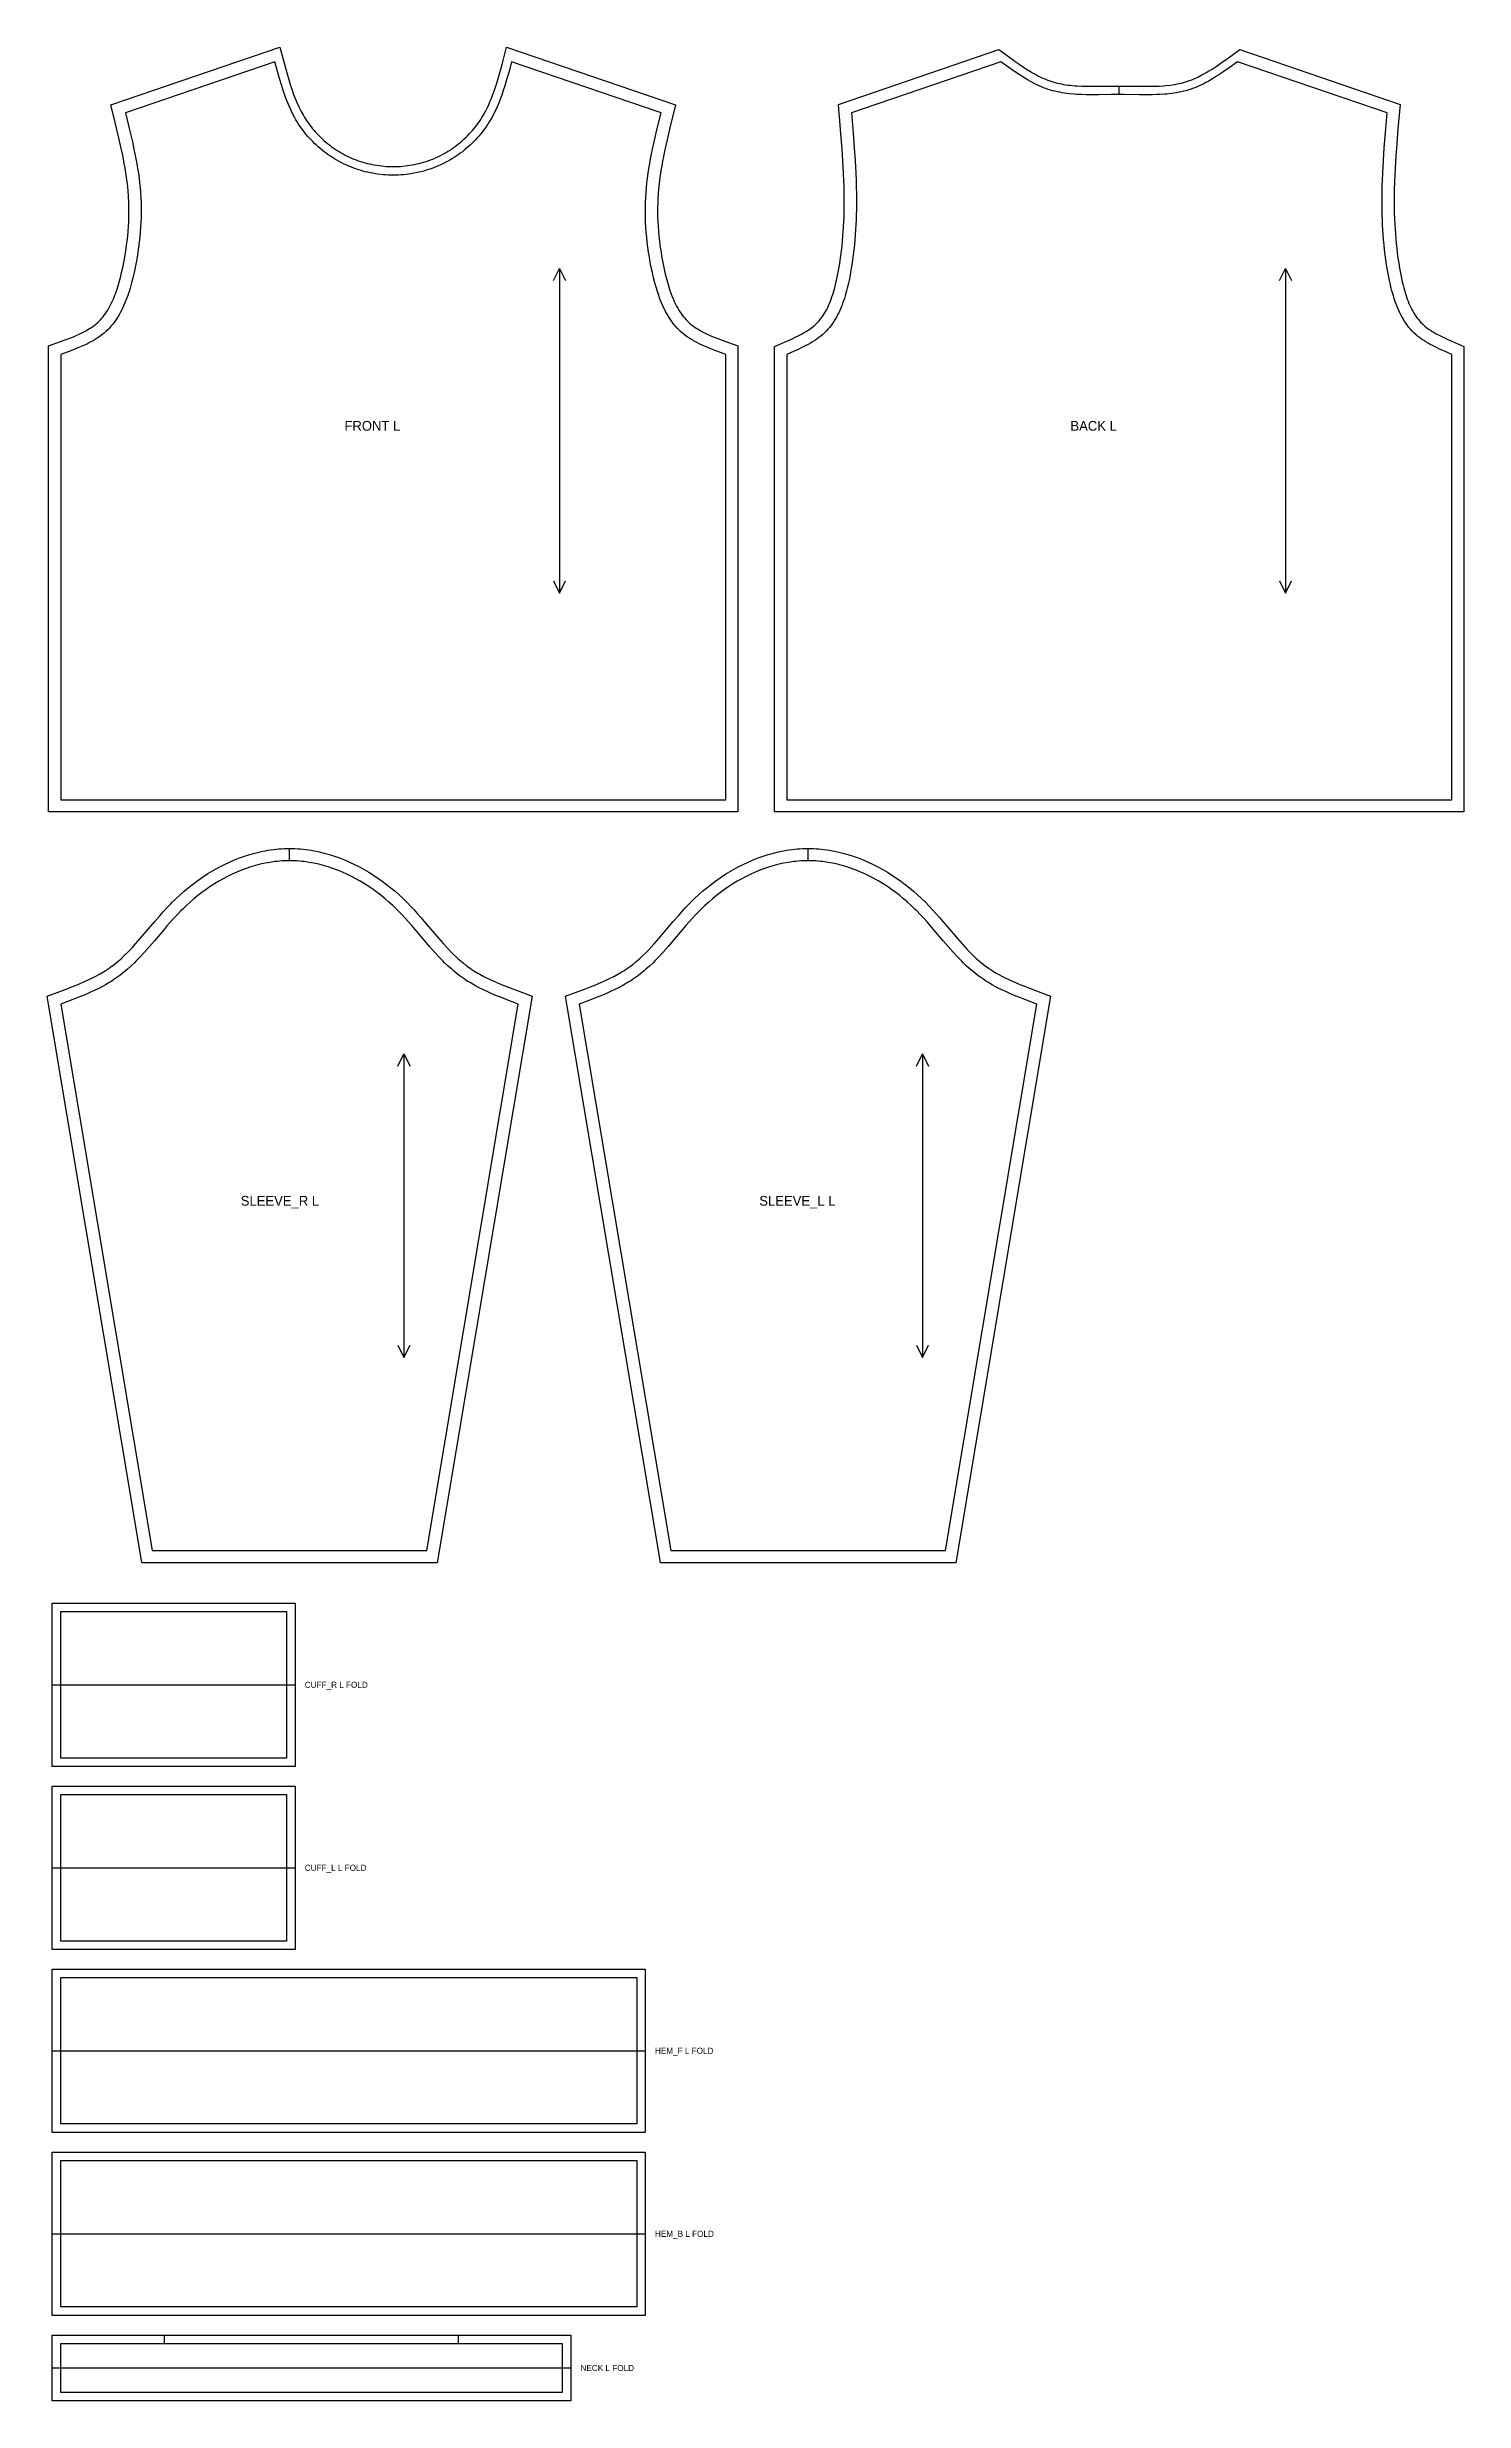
# Model space of a CAD drawing. Extents: x 24 to 1185, y 28 to 1957.
import ezdxf

# ---------------------------------------------------------------- set-up
doc = ezdxf.new("R2010")
doc.units = 0
for name, color, linetype in [('CUT', 7, 'CONTINUOUS'), ('FOLD', 6, 'CONTINUOUS'), ('GRAIN', 3, 'CONTINUOUS'), ('NOTCH', 1, 'CONTINUOUS'), ('SEW', 5, 'CONTINUOUS'), ('TEXT', 2, 'CONTINUOUS')]:
    doc.layers.add(name, color=color, linetype=linetype)

msp = doc.modelspace()

# ---------------------------------------------------------------- linework, layer by layer
at = {"layer": 'CUT'}
for points in [[(78.292, 1901.101), (76.096, 1909.99), (214.57, 1957.467), (219.383, 1939.372), (221.015, 1933.522), (222.145, 1929.678), (223.323, 1925.886), (224.56, 1922.153), (225.867, 1918.485), (227.255, 1914.888), (228.734, 1911.368), (230.315, 1907.931), (232.008, 1904.581), (233.824, 1901.322), (234.781, 1899.729), (235.773, 1898.159), (236.815, 1896.592), (237.897, 1895.047), (239.017, 1893.522), (240.176, 1892.02), (241.372, 1890.54), (242.605, 1889.084), (243.872, 1887.653), (245.174, 1886.248), (246.51, 1884.87), (247.877, 1883.52), (249.276, 1882.199), (250.705, 1880.908), (252.164, 1879.648), (253.65, 1878.419), (255.164, 1877.224), (256.703, 1876.062), (258.268, 1874.935), (259.857, 1873.843), (261.468, 1872.788), (263.101, 1871.77), (264.755, 1870.791), (266.429, 1869.85), (268.121, 1868.95), (269.83, 1868.091), (271.593, 1867.256), (273.373, 1866.464), (275.171, 1865.714), (276.985, 1865.007), (278.815, 1864.342), (280.661, 1863.719), (282.52, 1863.14), (284.391, 1862.602), (286.275, 1862.108), (288.17, 1861.656), (290.075, 1861.247), (291.988, 1860.88), (293.91, 1860.557), (295.838, 1860.277), (297.773, 1860.04), (299.712, 1859.845), (301.656, 1859.694), (303.602, 1859.586), (305.551, 1859.522), (307.5, 1859.5), (309.449, 1859.522), (311.398, 1859.586), (313.344, 1859.694), (315.288, 1859.845), (317.227, 1860.04), (319.162, 1860.277), (321.09, 1860.557), (323.012, 1860.88), (324.925, 1861.247), (326.83, 1861.656), (328.725, 1862.108), (330.609, 1862.602), (332.48, 1863.14), (334.339, 1863.719), (336.185, 1864.342), (338.015, 1865.007), (339.829, 1865.714), (341.627, 1866.464), (343.407, 1867.256), (345.17, 1868.091), (346.879, 1868.95), (348.571, 1869.85), (350.245, 1870.791), (351.899, 1871.77), (353.532, 1872.788), (355.143, 1873.843), (356.732, 1874.935), (358.297, 1876.062), (359.836, 1877.224), (361.35, 1878.419), (362.836, 1879.648), (364.295, 1880.908), (365.724, 1882.199), (367.123, 1883.52), (368.49, 1884.87), (369.826, 1886.248), (371.128, 1887.653), (372.395, 1889.084), (373.628, 1890.54), (374.824, 1892.02), (375.983, 1893.522), (377.103, 1895.047), (378.185, 1896.592), (379.227, 1898.159), (380.219, 1899.729), (381.176, 1901.322), (382.992, 1904.581), (383.853, 1906.245), (385.489, 1909.639), (387.017, 1913.118), (387.745, 1914.888), (389.133, 1918.485), (390.44, 1922.153), (392.273, 1927.775), (393.426, 1931.594), (395.079, 1937.412), (396.678, 1943.318), (400.43, 1957.467), (538.904, 1909.99), (534.287, 1891.249), (531.962, 1881.47), (530.645, 1875.637), (529.811, 1871.763), (529.016, 1867.901), (528.266, 1864.05), (527.564, 1860.212), (526.917, 1856.385), (526.328, 1852.57), (525.803, 1848.768), (525.344, 1844.977), (524.957, 1841.199), (524.641, 1837.371), (524.402, 1833.541), (524.238, 1829.706), (524.149, 1825.864), (524.136, 1822.015), (524.196, 1818.156), (524.331, 1814.287), (524.539, 1810.405), (524.82, 1806.511), (525.173, 1802.601), (525.599, 1798.676), (526.097, 1794.733), (526.667, 1790.772), (527.654, 1784.793), (528.401, 1780.78), (529.221, 1776.735), (530.113, 1772.691), (531.083, 1768.686), (532.138, 1764.741), (532.7, 1762.797), (533.897, 1758.979), (534.534, 1757.11), (535.887, 1753.463), (536.605, 1751.691), (537.351, 1749.957), (538.125, 1748.261), (538.928, 1746.608), (539.76, 1744.999), (540.622, 1743.435), (541.514, 1741.92), (542.435, 1740.455), (543.386, 1739.04), (544.368, 1737.679), (545.38, 1736.371), (546.423, 1735.118), (547.497, 1733.921), (548.604, 1732.779), (549.745, 1731.693), (550.944, 1730.641), (552.201, 1729.624), (553.518, 1728.637), (554.896, 1727.678), (556.332, 1726.745), (557.826, 1725.838), (559.375, 1724.955), (560.978, 1724.095), (562.632, 1723.256), (564.335, 1722.437), (567.876, 1720.852), (569.708, 1720.082), (573.48, 1718.576), (579.366, 1716.37), (590, 1712.513), (590, 1330.5), (25, 1330.5), (25, 1712.513), (35.634, 1716.37), (41.52, 1718.576), (45.292, 1720.082), (47.124, 1720.852), (50.665, 1722.437), (54.022, 1724.095), (55.625, 1724.955), (57.174, 1725.838), (58.668, 1726.745), (60.104, 1727.678), (61.482, 1728.637), (62.799, 1729.624), (64.056, 1730.641), (65.255, 1731.693), (66.396, 1732.779), (67.503, 1733.921), (68.577, 1735.118), (69.62, 1736.371), (70.632, 1737.679), (71.614, 1739.04), (72.565, 1740.455), (73.486, 1741.92), (74.378, 1743.435), (75.24, 1744.999), (76.072, 1746.608), (76.875, 1748.261), (77.649, 1749.957), (78.395, 1751.691), (79.113, 1753.463), (79.803, 1755.27), (81.103, 1758.979), (81.714, 1760.876), (82.862, 1764.741), (83.917, 1768.686), (84.887, 1772.691), (85.779, 1776.735), (86.599, 1780.78), (87.693, 1786.791), (88.333, 1790.772), (88.903, 1794.733), (89.401, 1798.676), (89.827, 1802.601), (90.18, 1806.511), (90.461, 1810.405), (90.669, 1814.287), (90.804, 1818.156), (90.864, 1822.015), (90.851, 1825.864), (90.762, 1829.706), (90.488, 1835.456), (90.21, 1839.285), (89.858, 1843.086), (89.435, 1846.871), (88.943, 1850.667), (88.385, 1854.476), (87.766, 1858.297), (87.091, 1862.129), (86.365, 1865.974), (85.592, 1869.83), (84.355, 1875.637), (82.125, 1885.373), (78.78, 1899.125)], [(673.036, 1902.652), (672.374, 1910.428), (803.692, 1955.452), (814.691, 1947.499), (818.057, 1945.109), (821.41, 1942.789), (824.753, 1940.557), (826.422, 1939.481), (829.758, 1937.418), (831.426, 1936.436), (834.763, 1934.582), (836.432, 1933.715), (838.104, 1932.89), (839.777, 1932.109), (841.452, 1931.375), (843.131, 1930.688), (844.813, 1930.051), (846.502, 1929.465), (848.177, 1928.936), (849.873, 1928.452), (851.59, 1928.01), (853.33, 1927.609), (855.09, 1927.248), (856.872, 1926.923), (860.499, 1926.38), (862.342, 1926.157), (866.087, 1925.802), (867.987, 1925.665), (871.841, 1925.465), (875.76, 1925.35), (879.741, 1925.302), (885.815, 1925.323), (896.172, 1925.458), (902.5, 1925.5), (906.727, 1925.48), (919.185, 1925.323), (923.247, 1925.299), (929.24, 1925.35), (933.159, 1925.465), (935.095, 1925.554), (938.913, 1925.802), (940.795, 1925.965), (944.501, 1926.38), (948.128, 1926.923), (949.91, 1927.248), (951.67, 1927.609), (953.41, 1928.01), (955.127, 1928.452), (956.823, 1928.936), (958.498, 1929.465), (960.187, 1930.051), (961.869, 1930.688), (963.548, 1931.375), (965.223, 1932.109), (966.896, 1932.89), (970.237, 1934.582), (973.574, 1936.436), (975.242, 1937.418), (978.578, 1939.481), (981.918, 1941.661), (986.943, 1945.109), (991.998, 1948.713), (1001.308, 1955.452), (1132.626, 1910.428), (1130.926, 1890.348), (1129.952, 1878.106), (1129.231, 1867.959), (1128.629, 1857.871), (1128.339, 1851.85), (1128.18, 1847.85), (1127.952, 1839.892), (1127.869, 1833.963), (1127.859, 1830.021), (1127.887, 1826.084), (1127.954, 1822.15), (1128.135, 1816.25), (1128.311, 1812.313), (1128.533, 1808.371), (1128.804, 1804.421), (1129.125, 1800.461), (1129.498, 1796.488), (1129.924, 1792.499), (1130.407, 1788.493), (1130.947, 1784.467), (1131.548, 1780.417), (1132.212, 1776.329), (1132.944, 1772.233), (1133.752, 1768.172), (1134.187, 1766.161), (1135.125, 1762.192), (1135.631, 1760.239), (1136.721, 1756.409), (1137.307, 1754.538), (1138.565, 1750.895), (1139.239, 1749.129), (1139.943, 1747.403), (1140.678, 1745.72), (1141.444, 1744.081), (1142.243, 1742.49), (1143.074, 1740.947), (1143.937, 1739.456), (1144.833, 1738.016), (1145.761, 1736.63), (1146.724, 1735.3), (1147.72, 1734.024), (1148.752, 1732.805), (1149.819, 1731.643), (1150.922, 1730.537), (1152.107, 1729.448), (1153.356, 1728.392), (1154.675, 1727.361), (1156.062, 1726.355), (1157.515, 1725.371), (1159.032, 1724.408), (1160.61, 1723.465), (1162.246, 1722.541), (1165.68, 1720.738), (1167.469, 1719.856), (1171.176, 1718.119), (1175.025, 1716.399), (1185, 1712.056), (1185, 1330.5), (620, 1330.5), (620, 1712.056), (629.975, 1716.399), (633.824, 1718.119), (637.531, 1719.856), (639.32, 1720.738), (642.754, 1722.541), (644.39, 1723.465), (645.968, 1724.408), (647.485, 1725.371), (648.938, 1726.355), (650.325, 1727.361), (651.644, 1728.392), (652.893, 1729.448), (654.078, 1730.537), (655.181, 1731.643), (656.248, 1732.805), (657.28, 1734.024), (658.276, 1735.3), (659.239, 1736.63), (660.167, 1738.016), (661.063, 1739.456), (661.926, 1740.947), (662.757, 1742.49), (663.556, 1744.081), (664.322, 1745.72), (665.057, 1747.403), (665.761, 1749.129), (666.435, 1750.895), (667.079, 1752.699), (667.693, 1754.538), (668.837, 1758.31), (669.369, 1760.239), (670.356, 1764.167), (670.813, 1766.161), (671.662, 1770.197), (672.431, 1774.278), (673.13, 1778.384), (673.76, 1782.445), (674.33, 1786.483), (674.841, 1790.499), (675.296, 1794.496), (675.695, 1798.476), (676.042, 1802.442), (676.337, 1806.397), (676.584, 1810.343), (676.783, 1814.282), (676.936, 1818.217), (677.046, 1822.15), (677.113, 1826.084), (677.141, 1830.021), (677.112, 1835.937), (676.95, 1843.863), (676.82, 1847.85), (676.571, 1853.854), (676.026, 1863.916), (675.349, 1874.04), (674.409, 1886.26), (673.211, 1900.597)], [(25.137, 1171.349), (23.778, 1179.471), (39.367, 1185.336), (43.239, 1186.833), (47.055, 1188.351), (50.806, 1189.9), (54.483, 1191.491), (58.077, 1193.131), (59.841, 1193.973), (63.297, 1195.705), (66.65, 1197.51), (69.894, 1199.395), (71.473, 1200.37), (74.541, 1202.39), (76.032, 1203.44), (78.862, 1205.57), (81.64, 1207.835), (84.37, 1210.227), (87.061, 1212.738), (89.719, 1215.36), (91.038, 1216.709), (93.66, 1219.48), (96.268, 1222.337), (100.168, 1226.765), (112.045, 1240.721), (116.163, 1245.473), (118.98, 1248.635), (121.868, 1251.779), (124.836, 1254.892), (126.354, 1256.434), (129.513, 1259.528), (132.751, 1262.546), (136.065, 1265.482), (139.456, 1268.332), (142.921, 1271.093), (146.461, 1273.759), (150.074, 1276.327), (151.908, 1277.573), (155.63, 1279.986), (157.518, 1281.152), (161.347, 1283.401), (165.246, 1285.534), (169.214, 1287.548), (173.249, 1289.437), (177.352, 1291.198), (181.518, 1292.824), (185.644, 1294.279), (189.825, 1295.596), (194.058, 1296.77), (198.338, 1297.796), (200.494, 1298.251), (202.661, 1298.667), (204.836, 1299.043), (207.02, 1299.378), (209.213, 1299.67), (211.413, 1299.92), (213.62, 1300.127), (215.832, 1300.289), (218.051, 1300.406), (220.274, 1300.476), (222.5, 1300.5), (224.726, 1300.476), (226.949, 1300.406), (229.168, 1300.289), (231.38, 1300.127), (233.587, 1299.92), (235.787, 1299.67), (237.98, 1299.378), (240.164, 1299.043), (242.339, 1298.667), (244.506, 1298.251), (246.662, 1297.796), (250.942, 1296.77), (255.175, 1295.596), (259.356, 1294.279), (263.482, 1292.824), (267.648, 1291.198), (271.751, 1289.437), (275.786, 1287.548), (279.754, 1285.534), (283.653, 1283.401), (287.482, 1281.152), (291.24, 1278.793), (294.926, 1276.327), (298.539, 1273.759), (302.079, 1271.093), (305.544, 1268.332), (308.935, 1265.482), (312.249, 1262.546), (315.487, 1259.528), (318.646, 1256.434), (321.659, 1253.34), (324.585, 1250.21), (327.437, 1247.056), (330.223, 1243.889), (332.955, 1240.721), (344.832, 1226.765), (348.732, 1222.337), (352.648, 1218.083), (355.281, 1215.36), (356.606, 1214.035), (359.28, 1211.468), (360.63, 1210.227), (363.36, 1207.835), (364.743, 1206.687), (367.546, 1204.488), (370.459, 1202.39), (371.978, 1201.368), (373.527, 1200.37), (376.714, 1198.442), (378.35, 1197.51), (381.703, 1195.705), (383.419, 1194.831), (386.923, 1193.131), (388.709, 1192.304), (392.346, 1190.69), (396.061, 1189.121), (399.846, 1187.589), (407.588, 1184.592), (421.222, 1179.471), (343.465, 715), (101.535, 715), (100.137, 723.349)], [(450.137, 1171.349), (448.778, 1179.471), (464.367, 1185.336), (468.239, 1186.833), (472.055, 1188.351), (475.806, 1189.9), (479.483, 1191.491), (483.077, 1193.131), (484.841, 1193.973), (488.297, 1195.705), (491.65, 1197.51), (494.894, 1199.395), (496.473, 1200.37), (499.541, 1202.39), (501.032, 1203.44), (503.862, 1205.57), (506.64, 1207.835), (509.37, 1210.227), (512.061, 1212.738), (514.719, 1215.36), (516.038, 1216.709), (518.66, 1219.48), (521.268, 1222.337), (525.168, 1226.765), (537.045, 1240.721), (541.163, 1245.473), (543.98, 1248.635), (546.868, 1251.779), (549.836, 1254.892), (551.354, 1256.434), (554.513, 1259.528), (557.751, 1262.546), (561.065, 1265.482), (564.456, 1268.332), (567.921, 1271.093), (571.461, 1273.759), (575.074, 1276.327), (576.908, 1277.573), (580.63, 1279.986), (582.518, 1281.152), (586.347, 1283.401), (590.246, 1285.534), (594.214, 1287.548), (598.249, 1289.437), (602.352, 1291.198), (606.518, 1292.824), (610.644, 1294.279), (614.825, 1295.596), (619.058, 1296.77), (623.338, 1297.796), (625.494, 1298.251), (627.661, 1298.667), (629.836, 1299.043), (632.02, 1299.378), (634.213, 1299.67), (636.413, 1299.92), (638.62, 1300.127), (640.832, 1300.289), (643.051, 1300.406), (645.274, 1300.476), (647.5, 1300.5), (649.726, 1300.476), (651.949, 1300.406), (654.168, 1300.289), (656.38, 1300.127), (658.587, 1299.92), (660.787, 1299.67), (662.98, 1299.378), (665.164, 1299.043), (667.339, 1298.667), (669.506, 1298.251), (671.662, 1297.796), (675.942, 1296.77), (680.175, 1295.596), (684.356, 1294.279), (688.482, 1292.824), (692.648, 1291.198), (696.751, 1289.437), (700.786, 1287.548), (704.754, 1285.534), (708.653, 1283.401), (712.482, 1281.152), (716.24, 1278.793), (719.926, 1276.327), (723.539, 1273.759), (727.079, 1271.093), (730.544, 1268.332), (733.935, 1265.482), (737.249, 1262.546), (740.487, 1259.528), (743.646, 1256.434), (746.659, 1253.34), (749.585, 1250.21), (752.437, 1247.056), (755.223, 1243.889), (757.955, 1240.721), (769.832, 1226.765), (773.732, 1222.337), (777.648, 1218.083), (780.281, 1215.36), (781.606, 1214.035), (784.28, 1211.468), (785.63, 1210.227), (788.36, 1207.835), (789.743, 1206.687), (792.546, 1204.488), (795.459, 1202.39), (796.978, 1201.368), (798.527, 1200.37), (801.714, 1198.442), (803.35, 1197.51), (806.703, 1195.705), (808.419, 1194.831), (811.923, 1193.131), (813.709, 1192.304), (817.346, 1190.69), (821.061, 1189.121), (824.846, 1187.589), (832.588, 1184.592), (846.222, 1179.471), (768.465, 715), (526.535, 715), (525.137, 723.349)], [(28, 682), (227, 682), (227, 548), (28, 548)], [(28, 532), (227, 532), (227, 398), (28, 398)], [(28, 382), (514, 382), (514, 248), (28, 248)], [(28, 232), (514, 232), (514, 98), (28, 98)], [(28, 82), (453, 82), (453, 28), (28, 28)]]:
    msp.add_lwpolyline(points, close=True, dxfattribs=at)
at = {"layer": 'FOLD'}
for points in [[(28, 615), (227, 615)], [(28, 465), (227, 465)], [(28, 315), (514, 315)], [(28, 165), (514, 165)], [(28, 55), (453, 55)]]:
    msp.add_lwpolyline(points, dxfattribs=at)
at = {"layer": 'GRAIN'}
for points in [[(438.75, 1766.1), (443.75, 1776.1), (448.75, 1766.1)], [(443.75, 1776.1), (443.75, 1509.9)], [(1033.75, 1766.1), (1038.75, 1776.1), (1043.75, 1766.1)], [(1038.75, 1776.1), (1038.75, 1509.9)], [(438.75, 1519.9), (443.75, 1509.9), (448.75, 1519.9)], [(1033.75, 1519.9), (1038.75, 1509.9), (1043.75, 1519.9)], [(311.25, 1122.16), (316.25, 1132.16), (321.25, 1122.16)], [(316.25, 1132.16), (316.25, 883.34)], [(736.25, 1122.16), (741.25, 1132.16), (746.25, 1122.16)], [(741.25, 1132.16), (741.25, 883.34)], [(311.25, 893.34), (316.25, 883.34), (321.25, 893.34)], [(736.25, 893.34), (741.25, 883.34), (746.25, 893.34)]]:
    msp.add_lwpolyline(points, dxfattribs=at)
at = {"layer": 'NOTCH'}
for points in [[(902.5, 1918.5), (902.5, 1925.5)], [(222.5, 1290.5), (222.5, 1300.5)], [(647.5, 1290.5), (647.5, 1300.5)], [(120.118, 75), (120.118, 82)], [(360.882, 75), (360.882, 82)]]:
    msp.add_lwpolyline(points, dxfattribs=at)
at = {"layer": 'SEW'}
for points in [[(88, 1903.5), (91.385, 1889.655), (93.682, 1879.763), (94.974, 1873.826), (95.789, 1869.866), (96.561, 1865.906), (97.284, 1861.945), (97.954, 1857.983), (98.566, 1854.019), (99.114, 1850.055), (99.594, 1846.088), (100, 1842.12), (100.332, 1838.095), (100.584, 1834.066), (100.757, 1830.034), (100.85, 1825.997), (100.864, 1821.954), (100.801, 1817.904), (100.66, 1813.845), (100.442, 1809.778), (100.148, 1805.7), (99.778, 1801.611), (99.332, 1797.51), (98.813, 1793.395), (98.219, 1789.265), (97.552, 1785.121), (96.812, 1780.959), (96, 1776.78), (95.108, 1772.555), (94.132, 1768.329), (93.061, 1764.121), (91.886, 1759.95), (91.256, 1757.884), (89.903, 1753.802), (89.178, 1751.79), (88.419, 1749.802), (87.624, 1747.839), (86.792, 1745.904), (85.921, 1743.999), (85.011, 1742.126), (84.06, 1740.287), (83.067, 1738.486), (82.03, 1736.723), (80.948, 1735.002), (79.819, 1733.325), (78.643, 1731.694), (77.418, 1730.111), (76.143, 1728.579), (74.815, 1727.1), (73.435, 1725.676), (72, 1724.31), (70.499, 1722.994), (68.945, 1721.736), (67.339, 1720.532), (65.686, 1719.38), (63.987, 1718.277), (62.246, 1717.22), (60.465, 1716.204), (58.648, 1715.229), (56.797, 1714.29), (54.914, 1713.385), (53.003, 1712.509), (49.108, 1710.838), (47.129, 1710.036), (43.124, 1708.484), (35, 1705.5), (35, 1340.5), (580, 1340.5), (580, 1705.5), (571.876, 1708.484), (567.871, 1710.036), (565.892, 1710.838), (561.997, 1712.509), (560.086, 1713.385), (558.203, 1714.29), (556.352, 1715.229), (554.535, 1716.204), (552.754, 1717.22), (551.013, 1718.277), (549.314, 1719.38), (547.661, 1720.532), (546.055, 1721.736), (544.501, 1722.994), (543, 1724.31), (541.565, 1725.676), (540.185, 1727.1), (538.857, 1728.579), (537.582, 1730.111), (536.357, 1731.694), (535.181, 1733.325), (534.052, 1735.002), (532.97, 1736.723), (531.933, 1738.486), (530.94, 1740.287), (529.989, 1742.126), (529.079, 1743.999), (528.208, 1745.904), (527.376, 1747.839), (526.581, 1749.802), (525.822, 1751.79), (525.097, 1753.802), (523.744, 1757.884), (523.114, 1759.95), (521.939, 1764.121), (520.868, 1768.329), (519.892, 1772.555), (519, 1776.78), (518.188, 1780.959), (517.448, 1785.121), (516.781, 1789.265), (516.187, 1793.395), (515.668, 1797.51), (515.222, 1801.611), (514.852, 1805.7), (514.558, 1809.778), (514.34, 1813.845), (514.199, 1817.904), (514.136, 1821.954), (514.15, 1825.997), (514.243, 1830.034), (514.416, 1834.066), (514.668, 1838.095), (515, 1842.12), (515.406, 1846.088), (515.886, 1850.055), (516.434, 1854.019), (517.046, 1857.983), (517.716, 1861.945), (518.439, 1865.906), (519.211, 1869.866), (520.026, 1873.826), (521.318, 1879.763), (523.615, 1889.655), (527, 1903.5), (404.5, 1945.5), (402.371, 1937.533), (400.713, 1931.59), (398.958, 1925.698), (397.711, 1921.809), (396.39, 1917.96), (395.697, 1916.052), (394.239, 1912.274), (392.674, 1908.552), (390.991, 1904.892), (389.175, 1901.3), (388.215, 1899.533), (387.216, 1897.784), (386.178, 1896.057), (385.1, 1894.35), (383.967, 1892.647), (382.791, 1890.967), (381.575, 1889.312), (380.318, 1887.682), (379.021, 1886.078), (377.687, 1884.501), (376.315, 1882.953), (374.907, 1881.433), (373.463, 1879.943), (371.985, 1878.484), (370.474, 1877.057), (368.93, 1875.662), (367.355, 1874.301), (365.749, 1872.974), (364.114, 1871.683), (362.451, 1870.428), (360.76, 1869.21), (359.043, 1868.03), (357.3, 1866.889), (355.533, 1865.788), (353.743, 1864.727), (351.93, 1863.709), (350.095, 1862.733), (348.24, 1861.8), (346.328, 1860.895), (344.397, 1860.035), (342.448, 1859.223), (340.481, 1858.456), (338.499, 1857.736), (336.501, 1857.062), (334.489, 1856.434), (332.463, 1855.852), (330.426, 1855.317), (328.377, 1854.829), (326.318, 1854.387), (324.25, 1853.991), (322.174, 1853.642), (320.091, 1853.339), (318.002, 1853.083), (315.908, 1852.873), (313.809, 1852.71), (311.708, 1852.593), (309.604, 1852.523), (307.5, 1852.5), (305.396, 1852.523), (303.292, 1852.593), (301.191, 1852.71), (299.092, 1852.873), (296.998, 1853.083), (294.909, 1853.339), (292.826, 1853.642), (290.75, 1853.991), (288.682, 1854.387), (286.623, 1854.829), (284.574, 1855.317), (282.537, 1855.852), (280.511, 1856.434), (278.499, 1857.062), (276.501, 1857.736), (274.519, 1858.456), (272.552, 1859.223), (270.603, 1860.035), (268.672, 1860.895), (266.76, 1861.8), (264.905, 1862.733), (263.07, 1863.709), (261.257, 1864.727), (259.467, 1865.788), (257.7, 1866.889), (255.957, 1868.03), (254.24, 1869.21), (252.549, 1870.428), (250.886, 1871.683), (249.251, 1872.974), (247.645, 1874.301), (246.07, 1875.662), (244.526, 1877.057), (243.015, 1878.484), (241.537, 1879.943), (240.093, 1881.433), (238.685, 1882.953), (237.313, 1884.501), (235.979, 1886.078), (234.682, 1887.682), (233.425, 1889.312), (232.209, 1890.967), (231.033, 1892.647), (229.9, 1894.35), (228.822, 1896.057), (227.784, 1897.784), (226.785, 1899.533), (225.825, 1901.3), (224.009, 1904.892), (222.326, 1908.552), (220.761, 1912.274), (219.303, 1916.052), (218.61, 1917.96), (217.289, 1921.809), (216.042, 1925.698), (214.287, 1931.59), (212.629, 1937.533), (210.5, 1945.5)], [(683, 1903.5), (684.376, 1887.066), (685.323, 1874.759), (686.007, 1864.526), (686.56, 1854.32), (686.814, 1848.213), (686.946, 1844.149), (687.111, 1836.055), (687.132, 1827.981), (687.083, 1823.944), (686.992, 1819.905), (686.857, 1815.86), (686.676, 1811.809), (686.447, 1807.748), (686.168, 1803.676), (685.837, 1799.59), (685.452, 1795.489), (685.012, 1791.37), (684.513, 1787.23), (683.954, 1783.069), (683.334, 1778.883), (682.646, 1774.651), (681.883, 1770.382), (681.034, 1766.114), (680.574, 1763.986), (679.573, 1759.755), (679.03, 1757.656), (677.848, 1753.506), (677.207, 1751.459), (676.531, 1749.434), (675.816, 1747.433), (675.063, 1745.458), (674.27, 1743.513), (673.434, 1741.6), (672.554, 1739.72), (671.629, 1737.877), (670.658, 1736.072), (669.637, 1734.309), (668.567, 1732.589), (667.444, 1730.915), (666.269, 1729.29), (665.038, 1727.715), (663.751, 1726.194), (662.405, 1724.728), (661, 1723.32), (659.506, 1721.947), (657.953, 1720.633), (656.343, 1719.374), (654.68, 1718.168), (652.969, 1717.009), (651.213, 1715.894), (649.416, 1714.82), (647.581, 1713.783), (645.712, 1712.779), (641.889, 1710.856), (639.942, 1709.929), (635.995, 1708.128), (630, 1705.5), (630, 1340.5), (1175, 1340.5), (1175, 1705.5), (1169.005, 1708.128), (1165.058, 1709.929), (1163.111, 1710.856), (1159.288, 1712.779), (1157.419, 1713.783), (1155.584, 1714.82), (1153.787, 1715.894), (1152.031, 1717.009), (1150.32, 1718.168), (1148.657, 1719.374), (1147.047, 1720.633), (1145.494, 1721.947), (1144, 1723.32), (1142.595, 1724.728), (1141.249, 1726.194), (1139.962, 1727.715), (1138.731, 1729.29), (1137.556, 1730.915), (1136.433, 1732.589), (1135.363, 1734.309), (1134.342, 1736.072), (1133.371, 1737.877), (1132.446, 1739.72), (1131.566, 1741.6), (1130.73, 1743.513), (1129.937, 1745.458), (1129.184, 1747.433), (1128.469, 1749.434), (1127.793, 1751.459), (1127.152, 1753.506), (1125.97, 1757.656), (1125.427, 1759.755), (1124.426, 1763.986), (1123.966, 1766.114), (1123.117, 1770.382), (1122.354, 1774.651), (1121.666, 1778.883), (1121.046, 1783.069), (1120.487, 1787.23), (1119.988, 1791.37), (1119.548, 1795.489), (1119.163, 1799.59), (1118.832, 1803.676), (1118.553, 1807.748), (1118.324, 1811.809), (1118.143, 1815.86), (1118.008, 1819.905), (1117.917, 1823.944), (1117.868, 1827.981), (1117.889, 1836.055), (1118.054, 1844.149), (1118.186, 1848.213), (1118.44, 1854.32), (1118.993, 1864.526), (1119.677, 1874.759), (1120.624, 1887.066), (1122, 1903.5), (999.5, 1945.5), (992.676, 1940.589), (987.529, 1937.002), (984.073, 1934.696), (982.336, 1933.575), (978.838, 1931.412), (975.305, 1929.371), (973.523, 1928.401), (971.73, 1927.47), (969.926, 1926.58), (968.109, 1925.732), (966.278, 1924.929), (964.434, 1924.175), (962.575, 1923.471), (960.7, 1922.82), (958.838, 1922.232), (956.96, 1921.696), (955.068, 1921.21), (953.161, 1920.77), (951.241, 1920.375), (949.308, 1920.023), (945.405, 1919.438), (941.457, 1918.996), (939.467, 1918.824), (935.458, 1918.563), (933.44, 1918.471), (929.38, 1918.351), (923.24, 1918.299), (919.118, 1918.323), (906.665, 1918.48), (902.5, 1918.5), (896.253, 1918.458), (885.882, 1918.323), (879.707, 1918.302), (875.62, 1918.351), (871.56, 1918.471), (867.533, 1918.68), (865.533, 1918.824), (861.564, 1919.201), (859.595, 1919.438), (855.692, 1920.023), (853.759, 1920.375), (851.839, 1920.77), (849.932, 1921.21), (848.04, 1921.696), (846.162, 1922.232), (844.3, 1922.82), (842.425, 1923.471), (840.566, 1924.175), (838.722, 1924.929), (836.891, 1925.732), (835.074, 1926.58), (833.27, 1927.47), (829.695, 1929.371), (827.924, 1930.375), (824.409, 1932.48), (822.664, 1933.575), (819.196, 1935.839), (814.036, 1939.38), (805.5, 1945.5)], [(35, 1173), (110, 725), (335, 725), (410, 1173), (400.085, 1176.755), (396.149, 1178.297), (392.243, 1179.879), (388.376, 1181.512), (384.557, 1183.207), (380.794, 1184.976), (378.937, 1185.891), (375.274, 1187.792), (373.472, 1188.78), (369.929, 1190.839), (368.191, 1191.912), (366.477, 1193.017), (364.788, 1194.154), (363.125, 1195.325), (361.534, 1196.497), (359.967, 1197.701), (356.901, 1200.201), (355.401, 1201.493), (352.458, 1204.157), (349.585, 1206.915), (348.171, 1208.327), (345.386, 1211.208), (341.293, 1215.654), (337.275, 1220.215), (333.301, 1224.854), (325.359, 1234.218), (322.68, 1237.323), (319.971, 1240.403), (317.22, 1243.445), (314.421, 1246.44), (311.562, 1249.375), (310.079, 1250.846), (307.059, 1253.732), (303.97, 1256.539), (300.814, 1259.264), (297.591, 1261.902), (294.302, 1264.45), (290.948, 1266.905), (287.532, 1269.262), (284.053, 1271.517), (280.513, 1273.668), (276.913, 1275.709), (273.254, 1277.639), (269.537, 1279.451), (265.764, 1281.144), (261.935, 1282.713), (258.101, 1284.137), (254.267, 1285.417), (250.391, 1286.565), (246.476, 1287.578), (242.53, 1288.449), (238.556, 1289.173), (234.561, 1289.746), (232.557, 1289.974), (230.55, 1290.161), (228.539, 1290.308), (226.527, 1290.414), (224.514, 1290.479), (222.5, 1290.5), (220.486, 1290.479), (218.473, 1290.414), (216.461, 1290.308), (214.45, 1290.161), (212.443, 1289.974), (210.439, 1289.746), (206.444, 1289.173), (202.47, 1288.449), (198.524, 1287.578), (194.609, 1286.565), (190.733, 1285.417), (186.899, 1284.137), (183.065, 1282.713), (179.236, 1281.144), (175.463, 1279.451), (171.746, 1277.639), (168.087, 1275.709), (164.487, 1273.668), (160.947, 1271.517), (157.468, 1269.262), (154.052, 1266.905), (150.698, 1264.45), (147.409, 1261.902), (144.186, 1259.264), (141.03, 1256.539), (137.941, 1253.732), (134.921, 1250.846), (133.438, 1249.375), (130.579, 1246.44), (127.78, 1243.445), (125.029, 1240.403), (122.32, 1237.323), (119.641, 1234.218), (111.699, 1224.854), (107.725, 1220.215), (103.707, 1215.654), (99.614, 1211.208), (96.829, 1208.327), (95.415, 1206.915), (92.542, 1204.157), (89.599, 1201.493), (88.099, 1200.201), (85.033, 1197.701), (83.466, 1196.497), (81.875, 1195.325), (80.212, 1194.154), (78.523, 1193.017), (76.809, 1191.912), (75.071, 1190.839), (71.528, 1188.78), (69.726, 1187.792), (66.063, 1185.891), (64.206, 1184.976), (60.443, 1183.207), (56.624, 1181.512), (52.757, 1179.879), (48.851, 1178.297), (44.915, 1176.755)], [(460, 1173), (535, 725), (760, 725), (835, 1173), (825.085, 1176.755), (821.149, 1178.297), (817.243, 1179.879), (813.376, 1181.512), (809.557, 1183.207), (805.794, 1184.976), (803.937, 1185.891), (800.274, 1187.792), (798.472, 1188.78), (794.929, 1190.839), (793.191, 1191.912), (791.477, 1193.017), (789.788, 1194.154), (788.125, 1195.325), (786.534, 1196.497), (784.967, 1197.701), (781.901, 1200.201), (780.401, 1201.493), (777.458, 1204.157), (774.585, 1206.915), (773.171, 1208.327), (770.386, 1211.208), (766.293, 1215.654), (762.275, 1220.215), (758.301, 1224.854), (750.359, 1234.218), (747.68, 1237.323), (744.971, 1240.403), (742.22, 1243.445), (739.421, 1246.44), (736.562, 1249.375), (735.079, 1250.846), (732.059, 1253.732), (728.97, 1256.539), (725.814, 1259.264), (722.591, 1261.902), (719.302, 1264.45), (715.948, 1266.905), (712.532, 1269.262), (709.053, 1271.517), (705.513, 1273.668), (701.913, 1275.709), (698.254, 1277.639), (694.537, 1279.451), (690.764, 1281.144), (686.935, 1282.713), (683.101, 1284.137), (679.267, 1285.417), (675.391, 1286.565), (671.476, 1287.578), (667.53, 1288.449), (663.556, 1289.173), (659.561, 1289.746), (657.557, 1289.974), (655.55, 1290.161), (653.539, 1290.308), (651.527, 1290.414), (649.514, 1290.479), (647.5, 1290.5), (645.486, 1290.479), (643.473, 1290.414), (641.461, 1290.308), (639.45, 1290.161), (637.443, 1289.974), (635.439, 1289.746), (631.444, 1289.173), (627.47, 1288.449), (623.524, 1287.578), (619.609, 1286.565), (615.733, 1285.417), (611.899, 1284.137), (608.065, 1282.713), (604.236, 1281.144), (600.463, 1279.451), (596.746, 1277.639), (593.087, 1275.709), (589.487, 1273.668), (585.947, 1271.517), (582.468, 1269.262), (579.052, 1266.905), (575.698, 1264.45), (572.409, 1261.902), (569.186, 1259.264), (566.03, 1256.539), (562.941, 1253.732), (559.921, 1250.846), (558.438, 1249.375), (555.579, 1246.44), (552.78, 1243.445), (550.029, 1240.403), (547.32, 1237.323), (544.641, 1234.218), (536.699, 1224.854), (532.725, 1220.215), (528.707, 1215.654), (524.614, 1211.208), (521.829, 1208.327), (520.415, 1206.915), (517.542, 1204.157), (514.599, 1201.493), (513.099, 1200.201), (510.033, 1197.701), (508.466, 1196.497), (506.875, 1195.325), (505.212, 1194.154), (503.523, 1193.017), (501.809, 1191.912), (500.071, 1190.839), (496.528, 1188.78), (494.726, 1187.792), (491.063, 1185.891), (489.206, 1184.976), (485.443, 1183.207), (481.624, 1181.512), (477.757, 1179.879), (473.851, 1178.297), (469.915, 1176.755)], [(35, 675), (220, 675), (220, 555), (35, 555)], [(35, 525), (220, 525), (220, 405), (35, 405)], [(35, 375), (507, 375), (507, 255), (35, 255)], [(35, 225), (507, 225), (507, 105), (35, 105)], [(35, 75), (446, 75), (446, 35), (35, 35)]]:
    msp.add_lwpolyline(points, close=True, dxfattribs=at)

# ---------------------------------------------------------------- texts
at = {"layer": 'TEXT'}
for s, height, p in [('FRONT L', 8, (267.5, 1643)), ('BACK L', 8, (862.5, 1643)), ('SLEEVE_R L', 8, (182.5, 1007.75)), ('SLEEVE_L L', 8, (607.5, 1007.75)), ('CUFF_R L FOLD', 5, (235, 612.5)), ('CUFF_L L FOLD', 5, (235, 462.5)), ('HEM_F L FOLD', 5, (522, 312.5)), ('HEM_B L FOLD', 5, (522, 162.5)), ('NECK L FOLD', 5, (461, 52.5))]:
    msp.add_text(s, height=height, dxfattribs=at).set_placement(p)

doc.saveas('drawing.dxf')
